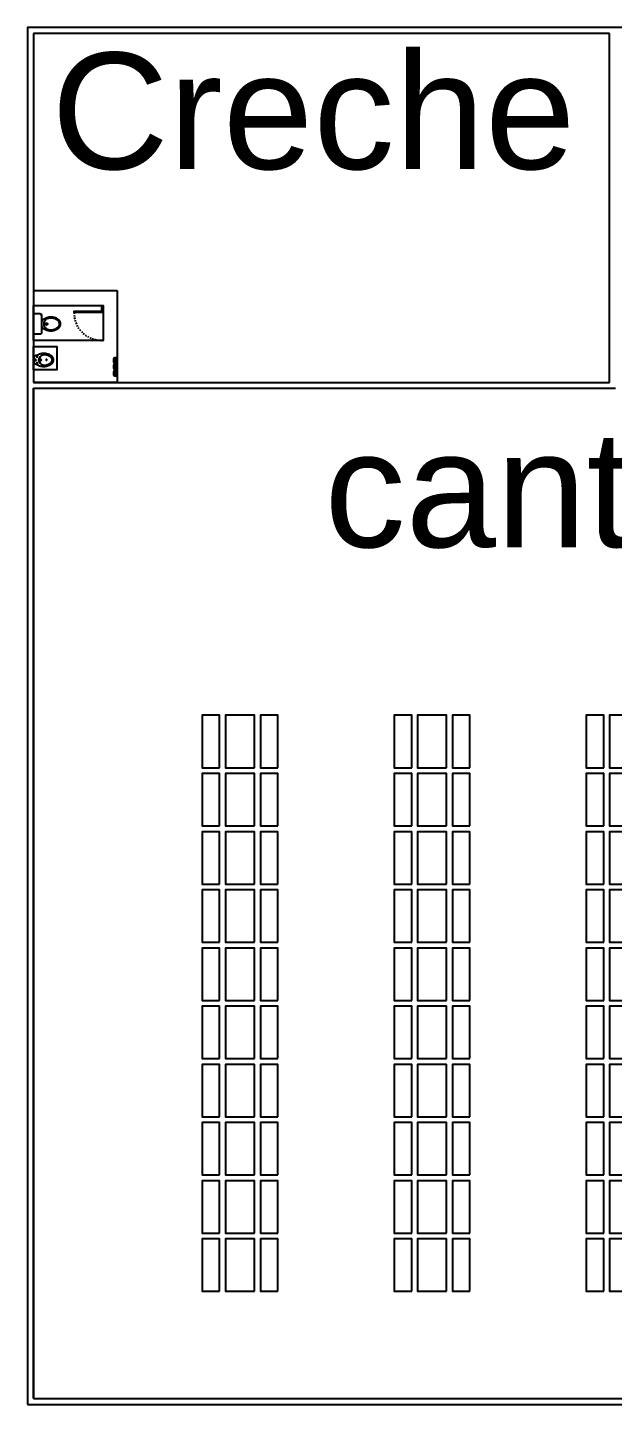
# Model space of a CAD drawing. Header units: feet. Extents: x 655 to 3246, y 42 to 1922.
# Drawn here: x 1374.5 to 1424.8, y 363.2 to 481.5 of the extents above; entities that cross this region are included whole.
import ezdxf

# ---------------------------------------------------------------- set-up
doc = ezdxf.new("R2010")
doc.units = ezdxf.units.FT
doc.header["$MEASUREMENT"] = 0
doc.linetypes.add('DASHED', pattern=[0.75, 0.5, -0.25])
for name, color, linetype in [('0-APARATOS', 4, 'Continuous'), ('Cotas', 253, 'Continuous'), ('OP-MOB-FIJO', 3, 'Continuous'), ('prep side', 220, 'Continuous')]:
    doc.layers.add(name, color=color, linetype=linetype)
doc.styles.get("Standard").update_dxf_attribs({"font": 'arial.ttf'})

# ---------------------------------------------------------------- blocks, each defined once
blk = doc.blocks.new('*U39')
for points in [[(-2.25, 1.75), (2.25, 1.75), (2.25, 3.25), (-2.25, 3.25)], [(-2.25, -1.25), (2.25, -1.25), (2.25, 1.25), (-2.25, 1.25)], [(-2.25, -3.25), (2.25, -3.25), (2.25, -1.75), (-2.25, -1.75)]]:
    blk.add_lwpolyline(points, close=True)
blk = doc.blocks.new('*U40')
at = {"color": 0, "linetype": 'ByBlock', "lineweight": -2, "transparency": 16777216}
for p in [(0, 99), (5, 99), (10, 99), (15, 99), (20, 99), (25, 99), (30, 99), (35, 99), (40, 99), (45, 99), (0, 82.5), (5, 82.5), (10, 82.5), (15, 82.5), (20, 82.5), (25, 82.5), (30, 82.5), (35, 82.5), (40, 82.5), (45, 82.5), (0, 66), (5, 66), (10, 66), (15, 66), (20, 66), (25, 66), (30, 66), (35, 66), (40, 66), (45, 66), (0, 49.5), (5, 49.5), (10, 49.5), (15, 49.5), (20, 49.5), (25, 49.5), (30, 49.5), (35, 49.5), (40, 49.5), (45, 49.5), (0, 33), (5, 33), (10, 33), (15, 33), (20, 33), (25, 33), (30, 33), (35, 33), (40, 33), (45, 33), (0, 16.5), (5, 16.5), (10, 16.5), (15, 16.5), (20, 16.5), (25, 16.5), (30, 16.5), (35, 16.5), (40, 16.5), (45, 16.5), (0, 0), (5, 0), (10, 0), (15, 0), (20, 0), (25, 0), (30, 0), (35, 0), (40, 0), (45, 0)]:
    blk.add_blockref('*U39', p, dxfattribs=at)
blk = doc.blocks.new('*U51')
at = {"layer": 'prep side', "linetype": 'ByBlock'}
blk.add_lwpolyline([(-1, 1), (1, 1), (1, -1), (-1, -1)], close=True, dxfattribs=at)
blk = doc.blocks.new('*U52')
at = {"layer": 'prep side', "color": 0, "linetype": 'ByBlock', "lineweight": -2, "transparency": 16777216}
blk.add_blockref('*U51', (0, 0), dxfattribs=at)
blk = doc.blocks.new('AS3')
for p, q in [((-0.161, 0.16), (-0.148, 0.148)), ((-0.161, 0.16), (-0.161, 0.16)), ((-0.093, 0.03), (0.093, 0.03)), ((-0.093, 0.03), (0.093, 0.03)), ((0.161, 0.16), (0.148, 0.148))]:
    blk.add_line(p, q)
for centre, radius in [((0, 0.368), 0.0125), ((-0.094, 0.106), 0.0175), ((0, 0.21), 0.021), ((0, 0.065), 0.0175), ((0.094, 0.106), 0.0175)]:
    blk.add_circle(centre, radius)
for centre, radius, start, end in [((0.179, 0.291), 0.365, 163.5541, 180), ((0.091, 0.317), 0.273, 144.5247, 163.5541), ((0.179, 0.291), 0.33, 163.5541, 180), ((0.091, 0.317), 0.238, 144.5247, 163.5541), ((0.035, 0.357), 0.205, 120.1667, 144.5247), ((0.035, 0.357), 0.17, 120.1667, 144.5247), ((0, 0.417), 0.135, 90, 120.1667), ((0, 0.417), 0.0996, 90, 120.1667), ((0, 0.417), 0.135, 59.8333, 90), ((0, 0.417), 0.0996, 59.8333, 90), ((-0.035, 0.357), 0.17, 35.4753, 59.8333), ((-0.035, 0.357), 0.205, 35.4753, 59.8333), ((-0.091, 0.317), 0.238, 16.4459, 35.4753), ((-0.091, 0.317), 0.273, 16.4459, 35.4753), ((-0.179, 0.291), 0.33, 0, 16.4459), ((-0.179, 0.291), 0.365, 0, 16.4459), ((0.179, 0.291), 0.365, 180, 196.4459), ((0.091, 0.265), 0.273, 196.4459, 202.604), ((-0.001, 0.313), 0.152, 188.2378, 351.7622), ((0.221, 0.248), 0.383, 195.1598, 214.6695), ((-0.221, 0.248), 0.383, 325.3305, 344.8402), ((-0.091, 0.265), 0.273, 337.396, 343.5541), ((-0.179, 0.291), 0.365, 343.5541, 360)]:
    blk.add_arc(centre, radius, start, end)
blk = doc.blocks.new('*U53')
at = {"layer": '0-APARATOS', "xscale": -3.14700811838211, "yscale": 3.14700811838211, "zscale": 3.14700811838211, "rotation": 180}
blk.add_blockref('AS3', (0, 0.92), dxfattribs=at)
blk = doc.blocks.new('*U54')
at = {"layer": 'prep side', "color": 0, "linetype": 'ByBlock', "lineweight": -2, "transparency": 16777216}
blk.add_blockref('*U53', (0, 0), dxfattribs=at)
blk = doc.blocks.new('WC-P02')
for p, q in [((59, 144), (59, 116)), ((69, 154), (89, 154)), ((69, 106), (89, 106)), ((99, 144), (99, 116))]:
    blk.add_line(p, q)
blk.add_lwpolyline([(-161, 475, 0.414214), (-191, 445), (-191, 295, 0.414214), (-161, 265), (319, 265, 0.414214), (349, 295), (349, 445, 0.414214), (319, 475)], format="xyb", close=True)
blk.add_lwpolyline([(-133, 265), (-133, 259), (-145, 259), (-147, 261), (-149, 262), (-151, 262), (-159, 262), (-159, 265)])
for points in [[(-21, 265), (-91, 121, 0.010294), (-94, 111, 0.077224), (-109, 15, 0.077224), (-94, -81, 0.087), (-54, -158, 0.105687), (9, -212, 0.124183), (79, -230, 0.124183), (148, -212, 0.105687), (212, -158, 0.087), (252, -81, 0.077224), (267, 15, 0.077224), (252, 111, 0.010294), (248, 121), (179, 265)], [(-83, 15, 0.077224), (-70, -74, 0.087), (-34, -142, 0.105687), (22, -189, 0.124183), (79, -204, 0.124183), (136, -189, 0.105687), (191, -142, 0.087), (227, -74, 0.077224), (241, 15, 0.077224), (227, 103, 0.018244), (221, 118, 0.018244)], [(-64, 118, 0.018244), (-70, 103, 0.077224), (-83, 15, 0.077224)]]:
    blk.add_lwpolyline(points, format="xyb")
for centre in [(-1, 250), (159, 250)]:
    blk.add_circle(centre, 4)
for centre, radius, start, end in [((78, 25), 170, 32.9845, 146.7928), ((69, 144), 10, 90, 180), ((69, 116), 10, 180, 270), ((89, 144), 10, 0, 90), ((89, 116), 10, 270, 360)]:
    blk.add_arc(centre, radius, start, end)
blk = doc.blocks.new('*U55')
at = {"layer": 'Cotas'}
for p, q in [((1.5, -2.98), (1, -2.98)), ((1.5, -2.84), (1.01, -2.84))]:
    blk.add_line(p, q, dxfattribs=at)
blk.add_lwpolyline([(1, -2.98), (0.9, -2.98), (0.9, -0.48), (1, -0.48)], close=True, dxfattribs=at)
at = {"layer": 'Cotas', "linetype": 'DASHED', "ltscale": 0.25}
blk.add_arc((0.84, -2.82), 2.34, 88.4173, 185.0331, dxfattribs=at)
at = {"layer": 'prep side', "linetype": 'ByBlock'}
blk.add_lwpolyline([(1.5, 3.02), (1.5, -2.98), (-1.5, -2.98), (-1.5, 3.02)], close=True, dxfattribs=at)
at = {"layer": 'OP-MOB-FIJO', "xscale": -0.003281818591755336, "yscale": 0.003281818591755336, "zscale": 0.003281818591755336}
blk.add_blockref('WC-P02', (0.17, 1.47), dxfattribs=at)
blk = doc.blocks.new('*U56')
at = {"layer": 'prep side', "color": 0, "linetype": 'ByBlock', "lineweight": -2, "transparency": 16777216}
blk.add_blockref('*U55', (0, 0), dxfattribs=at)
blk = doc.blocks.new('wB')
for centre, radius in [((563.62, 50.81), 0.023), ((563.69, 50.65), 0.015)]:
    blk.add_circle(centre, radius)
for centre, radius, start, end in [((564.25, 50.81), 0.8, 171.8125, 180), ((563.59, 50.9), 0.134, 93.3541, 169.7124), ((564.25, 50.81), 0.774, 171.8125, 180), ((563.58, 50.9), 0.096, 20.4236, 171.8929), ((563.65, 49.76), 1.27, 87.6959, 93.3541), ((563.32, 50.81), 0.37, 0, 20.4236), ((564.25, 50.81), 0.8, 180, 188.1875), ((563.59, 50.72), 0.134, 190.2876, 266.6459), ((564.25, 50.81), 0.774, 180, 188.1875), ((563.58, 50.71), 0.096, 188.1071, 339.5764), ((563.65, 51.85), 1.27, 266.6459, 272.3041), ((563.62, 50.81), 0.0325, 0, 180), ((563.62, 50.81), 0.0325, 180, 0), ((563.32, 50.81), 0.37, 339.5764, 0)]:
    blk.add_arc(centre, radius, start, end)
at = {"layer": 'prep side', "linetype": 'ByBlock'}
for p, q in [((563.7, 51.03), (563.76, 50.91)), ((563.76, 50.91), (563.76, 50.73)), ((563.76, 50.73), (563.7, 50.58))]:
    blk.add_line(p, q, dxfattribs=at)

msp = doc.modelspace()

# ---------------------------------------------------------------- linework, layer by layer
for p, q in [((1375.04709, 481.01847), (1375.04709, 451.01847)), ((1375.04709, 481.01847), (1375.04709, 451.01847)), ((1424.54709, 481.01847), (1375.04709, 481.01847)), ((1424.54709, 481.01847), (1375.04709, 481.01847)), ((1424.54709, 451.01847), (1424.54709, 481.01847)), ((1375.04709, 458.92953), (1382.23335, 458.92953)), ((1382.23335, 458.92953), (1382.23335, 451.01847)), ((1382.23335, 451.01847), (1375.04709, 451.01847)), ((1375.04709, 451.01847), (1424.54709, 451.01847)), ((1375.04709, 363.68929), (1375.04709, 450.51847)), ((1375.04709, 450.51847), (1425.04709, 450.51847)), ((1375.04709, 450.51847), (1375.04709, 363.68929)), ((1375.04709, 363.68929), (1511.14498, 363.68929))]:
    msp.add_line(p, q)
msp.add_lwpolyline([(1374.54709, 363.18929), (1546.64498, 363.18929), (1546.64498, 481.51847), (1374.54709, 481.51847)], close=True)

# ---------------------------------------------------------------- block references
at = {"rotation": 90}
msp.add_blockref('*U40', (1491.79869, 375.16209), dxfattribs=at)
at = {"layer": 'prep side', "linetype": 'ByBlock', "rotation": 90}
for name, p in [('*U56', (1378.07328, 456.13446)), ('*U52', (1376.06286, 453.10365)), ('*U54', (1375.94358, 452.9515))]:
    msp.add_blockref(name, p, dxfattribs=at)
at = {"layer": 'prep side', "linetype": 'ByBlock'}
for p in [(818.47093, 401.56935), (818.47125, 402.09464), (818.47125, 400.99505)]:
    msp.add_blockref('wB', p, dxfattribs=at)

# ---------------------------------------------------------------- texts
at = {"char_height": 10, "attachment_point": 1}
for s, insert in [('Creche', (1376.58706, 479.35444)), ('canteen', (1400.04709, 446.86051))]:
    msp.add_mtext_dynamic_manual_height_columns(s, width=87.7140104, gutter_width=1, heights=[0], dxfattribs=dict(at, insert=insert))

doc.saveas('drawing.dxf')
